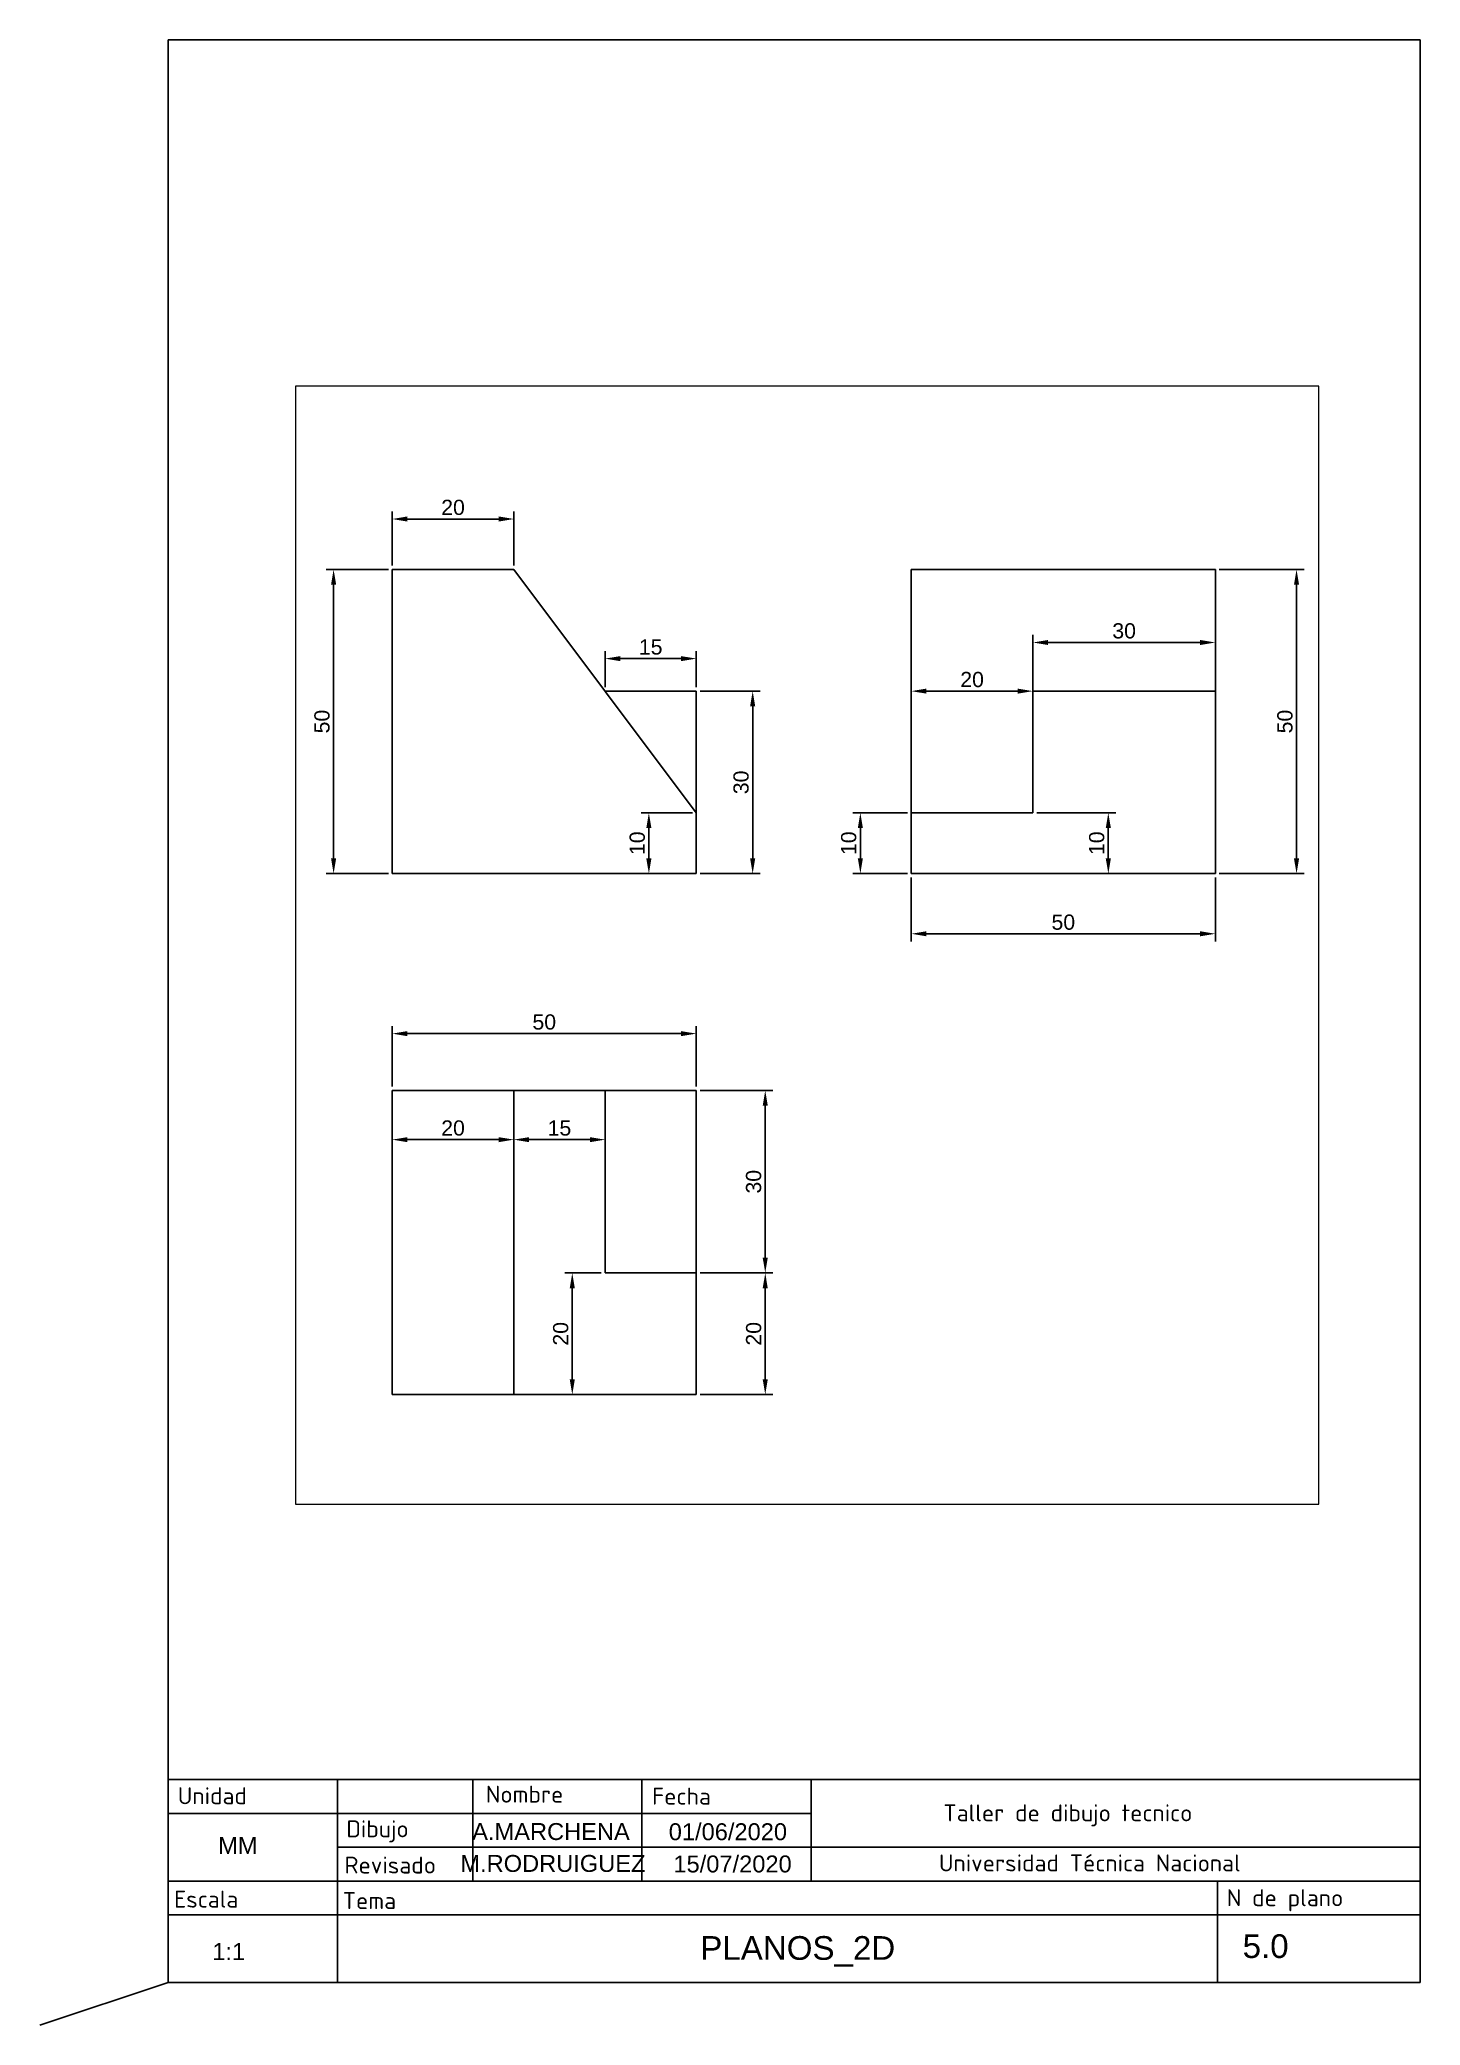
# Paper-space layout 'Presentación2' of a CAD drawing. Header units: millimetres. Extents: x -1 to 203, y -1 to 293.
# The model-space entities are those that its viewports show. They can reach past a viewport. Long polylines and large blocks are cut down to what shows.
import ezdxf
from ezdxf.enums import TextEntityAlignment as Align

# ---------------------------------------------------------------- set-up
doc = ezdxf.new("R2010")
doc.units = ezdxf.units.MM
for name, color, linetype in [('CajetinAtributos', 14, 'Continuous'), ('CajetinLine', 150, 'Continuous'), ('CajetinTexto', 18, 'Continuous'), ('Cotas', 5, 'Continuous')]:
    doc.layers.add(name, color=color, linetype=linetype)
doc.styles.get("Standard").update_dxf_attribs({"font": 'arial.ttf'})
doc.dimstyles.new('ISO-25', dxfattribs={"dimtxt": 2.5, "dimasz": 2.5, "dimexe": 1.25, "dimexo": 0.625, "dimtad": 1, "dimtxsty": 'Standard', "dimcen": 2.5, "dimadec": 0, "dimazin": 0, "dimtfac": 1, "dimtmove": 0, "dimatfit": 3, "dimfxl": 1, "dimarcsym": 0})

# ---------------------------------------------------------------- blocks, each defined once
blk = doc.blocks.new('*D1')
at = {"layer": 'Cotas', "color": 0, "lineweight": -2, "transparency": 16777216}
for p, q in [((2108.13, 2135.89), (2118.02, 2135.89)), ((2116.77, 2133.39), (2116.77, 2108.39)), ((2108.13, 2105.89), (2118.02, 2105.89))]:
    blk.add_line(p, q, dxfattribs=at)
at = {"layer": 'Cotas', "color": 0, "transparency": 16777216}
for points in [[(2116.35, 2133.39), (2117.19, 2133.39), (2116.77, 2135.89)], [(2116.35, 2108.39), (2117.19, 2108.39), (2116.77, 2105.89)]]:
    blk.add_solid(points, dxfattribs=at)
at = {"layer": 'Defpoints', "color": 0, "transparency": 16777216}
for p in [(2107.5, 2135.89), (2107.5, 2105.89), (2116.77, 2105.89)]:
    blk.add_point(p, dxfattribs=at)
at = {"layer": 'Cotas', "color": 0, "transparency": 16777216, "insert": (2114.87, 2120.89), "char_height": 2.5, "attachment_point": 5, "rotation": 90}
blk.add_mtext('30', dxfattribs=at)
blk = doc.blocks.new('*D2')
at = {"layer": 'Cotas', "color": 0, "lineweight": -2, "transparency": 16777216}
for p, q in [((2142.23, 2115.89), (2133.23, 2115.89)), ((2134.48, 2113.39), (2134.48, 2108.39)), ((2142.23, 2105.89), (2133.23, 2105.89))]:
    blk.add_line(p, q, dxfattribs=at)
at = {"layer": 'Cotas', "color": 0, "transparency": 16777216}
for points in [[(2134.06, 2113.39), (2134.89, 2113.39), (2134.48, 2115.89)], [(2134.06, 2108.39), (2134.89, 2108.39), (2134.48, 2105.89)]]:
    blk.add_solid(points, dxfattribs=at)
at = {"layer": 'Defpoints', "color": 0, "transparency": 16777216}
for p in [(2142.85, 2115.89), (2134.48, 2105.89), (2142.85, 2105.89)]:
    blk.add_point(p, dxfattribs=at)
at = {"layer": 'Cotas', "color": 0, "transparency": 16777216, "insert": (2132.57, 2110.89), "char_height": 2.5, "attachment_point": 5, "rotation": 90}
blk.add_mtext('10', dxfattribs=at)
blk = doc.blocks.new('*D3')
at = {"layer": 'Cotas', "color": 0, "lineweight": -2, "transparency": 16777216}
for p, q in [((2106.88, 2115.89), (2098.45, 2115.89)), ((2099.7, 2113.39), (2099.7, 2108.39)), ((2106.88, 2105.89), (2098.45, 2105.89))]:
    blk.add_line(p, q, dxfattribs=at)
at = {"layer": 'Cotas', "color": 0, "transparency": 16777216}
for points in [[(2099.28, 2113.39), (2100.12, 2113.39), (2099.7, 2115.89)], [(2099.28, 2108.39), (2100.12, 2108.39), (2099.7, 2105.89)]]:
    blk.add_solid(points, dxfattribs=at)
at = {"layer": 'Defpoints', "color": 0, "transparency": 16777216}
for p in [(2107.5, 2115.89), (2099.7, 2105.89), (2107.5, 2105.89)]:
    blk.add_point(p, dxfattribs=at)
at = {"layer": 'Cotas', "color": 0, "transparency": 16777216, "insert": (2097.8, 2110.89), "char_height": 2.5, "attachment_point": 5, "rotation": 90}
blk.add_mtext('10', dxfattribs=at)
blk = doc.blocks.new('*D4')
at = {"layer": 'Cotas', "color": 0, "lineweight": -2, "transparency": 16777216}
for p, q in [((2056.88, 2155.89), (2046.61, 2155.89)), ((2047.86, 2153.39), (2047.86, 2108.39)), ((2056.88, 2105.89), (2046.61, 2105.89))]:
    blk.add_line(p, q, dxfattribs=at)
at = {"layer": 'Cotas', "color": 0, "transparency": 16777216}
for points in [[(2047.44, 2153.39), (2048.28, 2153.39), (2047.86, 2155.89)], [(2047.44, 2108.39), (2048.28, 2108.39), (2047.86, 2105.89)]]:
    blk.add_solid(points, dxfattribs=at)
at = {"layer": 'Defpoints', "color": 0, "transparency": 16777216}
for p in [(2057.5, 2155.89), (2047.86, 2105.89), (2057.5, 2105.89)]:
    blk.add_point(p, dxfattribs=at)
at = {"layer": 'Cotas', "color": 0, "transparency": 16777216, "insert": (2045.96, 2130.89), "char_height": 2.5, "attachment_point": 5, "rotation": 90}
blk.add_mtext('50', dxfattribs=at)
blk = doc.blocks.new('*D5')
at = {"layer": 'Cotas', "color": 0, "lineweight": -2, "transparency": 16777216}
for p, q in [((2057.5, 2156.52), (2057.5, 2165.44)), ((2075, 2164.19), (2060, 2164.19)), ((2077.5, 2156.52), (2077.5, 2165.44))]:
    blk.add_line(p, q, dxfattribs=at)
at = {"layer": 'Cotas', "color": 0, "transparency": 16777216}
for points in [[(2060, 2164.61), (2060, 2163.77), (2057.5, 2164.19)], [(2075, 2164.61), (2075, 2163.77), (2077.5, 2164.19)]]:
    blk.add_solid(points, dxfattribs=at)
at = {"layer": 'Defpoints', "color": 0, "transparency": 16777216}
for p in [(2057.5, 2164.19), (2057.5, 2155.89), (2077.5, 2155.89)]:
    blk.add_point(p, dxfattribs=at)
at = {"layer": 'Cotas', "color": 0, "transparency": 16777216, "insert": (2067.5, 2166.09), "char_height": 2.5, "attachment_point": 5}
blk.add_mtext('20', dxfattribs=at)
blk = doc.blocks.new('*D6')
at = {"layer": 'Cotas', "color": 0, "lineweight": -2, "transparency": 16777216}
for p, q in [((2092.5, 2136.52), (2092.5, 2142.49)), ((2107.5, 2136.52), (2107.5, 2142.49)), ((2095, 2141.24), (2105, 2141.24))]:
    blk.add_line(p, q, dxfattribs=at)
at = {"layer": 'Cotas', "color": 0, "transparency": 16777216}
for points in [[(2095, 2141.65), (2095, 2140.82), (2092.5, 2141.24)], [(2105, 2141.65), (2105, 2140.82), (2107.5, 2141.24)]]:
    blk.add_solid(points, dxfattribs=at)
at = {"layer": 'Defpoints', "color": 0, "transparency": 16777216}
for p in [(2107.5, 2141.24), (2092.5, 2135.89), (2107.5, 2135.89)]:
    blk.add_point(p, dxfattribs=at)
at = {"layer": 'Cotas', "color": 0, "transparency": 16777216, "insert": (2100, 2143.14), "char_height": 2.5, "attachment_point": 5}
blk.add_mtext('15', dxfattribs=at)
blk = doc.blocks.new('*D7')
at = {"layer": 'Cotas', "color": 0, "lineweight": -2, "transparency": 16777216}
for p, q in [((2142.85, 2116.52), (2142.85, 2137.14)), ((2145.35, 2135.89), (2160.35, 2135.89)), ((2162.85, 2116.52), (2162.85, 2137.14))]:
    blk.add_line(p, q, dxfattribs=at)
at = {"layer": 'Cotas', "color": 0, "transparency": 16777216}
for points in [[(2145.35, 2136.31), (2145.35, 2135.48), (2142.85, 2135.89)], [(2160.35, 2136.31), (2160.35, 2135.48), (2162.85, 2135.89)]]:
    blk.add_solid(points, dxfattribs=at)
at = {"layer": 'Defpoints', "color": 0, "transparency": 16777216}
for p in [(2162.85, 2135.89), (2142.85, 2115.89), (2162.85, 2115.89)]:
    blk.add_point(p, dxfattribs=at)
at = {"layer": 'Cotas', "color": 0, "transparency": 16777216, "insert": (2152.85, 2137.79), "char_height": 2.5, "attachment_point": 5}
blk.add_mtext('20', dxfattribs=at)
blk = doc.blocks.new('*D8')
at = {"layer": 'Cotas', "color": 0, "lineweight": -2, "transparency": 16777216}
for p, q in [((2162.85, 2136.52), (2162.85, 2145.14)), ((2192.85, 2136.52), (2192.85, 2145.14)), ((2165.35, 2143.89), (2190.35, 2143.89))]:
    blk.add_line(p, q, dxfattribs=at)
at = {"layer": 'Cotas', "color": 0, "transparency": 16777216}
for points in [[(2165.35, 2144.3), (2165.35, 2143.47), (2162.85, 2143.89)], [(2190.35, 2144.3), (2190.35, 2143.47), (2192.85, 2143.89)]]:
    blk.add_solid(points, dxfattribs=at)
at = {"layer": 'Defpoints', "color": 0, "transparency": 16777216}
for p in [(2192.85, 2143.89), (2162.85, 2135.89), (2192.85, 2135.89)]:
    blk.add_point(p, dxfattribs=at)
at = {"layer": 'Cotas', "color": 0, "transparency": 16777216, "insert": (2177.85, 2145.79), "char_height": 2.5, "attachment_point": 5}
blk.add_mtext('30', dxfattribs=at)
blk = doc.blocks.new('*D9')
at = {"layer": 'Cotas', "color": 0, "lineweight": -2, "transparency": 16777216}
for p, q in [((2193.48, 2155.89), (2207.45, 2155.89)), ((2206.2, 2153.39), (2206.2, 2108.39)), ((2193.48, 2105.89), (2207.45, 2105.89))]:
    blk.add_line(p, q, dxfattribs=at)
at = {"layer": 'Cotas', "color": 0, "transparency": 16777216}
for points in [[(2205.78, 2153.39), (2206.62, 2153.39), (2206.2, 2155.89)], [(2205.78, 2108.39), (2206.62, 2108.39), (2206.2, 2105.89)]]:
    blk.add_solid(points, dxfattribs=at)
at = {"layer": 'Defpoints', "color": 0, "transparency": 16777216}
for p in [(2192.85, 2155.89), (2192.85, 2105.89), (2206.2, 2105.89)]:
    blk.add_point(p, dxfattribs=at)
at = {"layer": 'Cotas', "color": 0, "transparency": 16777216, "insert": (2204.3, 2130.89), "char_height": 2.5, "attachment_point": 5, "rotation": 90}
blk.add_mtext('50', dxfattribs=at)
blk = doc.blocks.new('*D10')
at = {"layer": 'Cotas', "color": 0, "lineweight": -2, "transparency": 16777216}
for p, q in [((2142.85, 2105.27), (2142.85, 2094.75)), ((2192.85, 2105.27), (2192.85, 2094.75)), ((2145.35, 2096), (2190.35, 2096))]:
    blk.add_line(p, q, dxfattribs=at)
at = {"layer": 'Cotas', "color": 0, "transparency": 16777216}
for points in [[(2145.35, 2096.42), (2145.35, 2095.59), (2142.85, 2096)], [(2190.35, 2096.42), (2190.35, 2095.59), (2192.85, 2096)]]:
    blk.add_solid(points, dxfattribs=at)
at = {"layer": 'Defpoints', "color": 0, "transparency": 16777216}
for p in [(2142.85, 2105.89), (2192.85, 2105.89), (2192.85, 2096)]:
    blk.add_point(p, dxfattribs=at)
at = {"layer": 'Cotas', "color": 0, "transparency": 16777216, "insert": (2167.85, 2097.9), "char_height": 2.5, "attachment_point": 5}
blk.add_mtext('50', dxfattribs=at)
blk = doc.blocks.new('*D11')
at = {"layer": 'Cotas', "color": 0, "lineweight": -2, "transparency": 16777216}
for p, q in [((2163.48, 2115.89), (2176.5, 2115.89)), ((2175.25, 2113.39), (2175.25, 2108.39)), ((2163.48, 2105.89), (2176.5, 2105.89))]:
    blk.add_line(p, q, dxfattribs=at)
at = {"layer": 'Cotas', "color": 0, "transparency": 16777216}
for points in [[(2174.83, 2113.39), (2175.67, 2113.39), (2175.25, 2115.89)], [(2174.83, 2108.39), (2175.67, 2108.39), (2175.25, 2105.89)]]:
    blk.add_solid(points, dxfattribs=at)
at = {"layer": 'Defpoints', "color": 0, "transparency": 16777216}
for p in [(2162.85, 2115.89), (2162.85, 2105.89), (2175.25, 2105.89)]:
    blk.add_point(p, dxfattribs=at)
at = {"layer": 'Cotas', "color": 0, "transparency": 16777216, "insert": (2173.35, 2110.89), "char_height": 2.5, "attachment_point": 5, "rotation": 90}
blk.add_mtext('10', dxfattribs=at)
blk = doc.blocks.new('*D12')
at = {"layer": 'Cotas', "color": 0, "lineweight": -2, "transparency": 16777216}
for p, q in [((2108.13, 2040.24), (2120.09, 2040.24)), ((2118.84, 2037.74), (2118.84, 2022.74)), ((2108.13, 2020.24), (2120.09, 2020.24))]:
    blk.add_line(p, q, dxfattribs=at)
at = {"layer": 'Cotas', "color": 0, "transparency": 16777216}
for points in [[(2118.42, 2037.74), (2119.25, 2037.74), (2118.84, 2040.24)], [(2118.42, 2022.74), (2119.25, 2022.74), (2118.84, 2020.24)]]:
    blk.add_solid(points, dxfattribs=at)
at = {"layer": 'Defpoints', "color": 0, "transparency": 16777216}
for p in [(2107.5, 2040.24), (2107.5, 2020.24), (2118.84, 2020.24)]:
    blk.add_point(p, dxfattribs=at)
at = {"layer": 'Cotas', "color": 0, "transparency": 16777216, "insert": (2116.94, 2030.24), "char_height": 2.5, "attachment_point": 5, "rotation": 90}
blk.add_mtext('20', dxfattribs=at)
blk = doc.blocks.new('*D13')
at = {"layer": 'Cotas', "color": 0, "lineweight": -2, "transparency": 16777216}
for p, q in [((2108.13, 2070.24), (2120.09, 2070.24)), ((2118.84, 2042.74), (2118.84, 2067.74)), ((2108.13, 2040.24), (2120.09, 2040.24))]:
    blk.add_line(p, q, dxfattribs=at)
at = {"layer": 'Cotas', "color": 0, "transparency": 16777216}
for points in [[(2118.42, 2067.74), (2119.25, 2067.74), (2118.84, 2070.24)], [(2118.42, 2042.74), (2119.25, 2042.74), (2118.84, 2040.24)]]:
    blk.add_solid(points, dxfattribs=at)
at = {"layer": 'Defpoints', "color": 0, "transparency": 16777216}
for p in [(2107.5, 2070.24), (2118.84, 2070.24), (2107.5, 2040.24)]:
    blk.add_point(p, dxfattribs=at)
at = {"layer": 'Cotas', "color": 0, "transparency": 16777216, "insert": (2116.93, 2055.24), "char_height": 2.5, "attachment_point": 5, "rotation": 90}
blk.add_mtext('30', dxfattribs=at)
blk = doc.blocks.new('*D14')
at = {"layer": 'Cotas', "color": 0, "lineweight": -2, "transparency": 16777216}
for p, q in [((2057.5, 2070.87), (2057.5, 2080.84)), ((2060, 2079.59), (2105, 2079.59)), ((2107.5, 2070.87), (2107.5, 2080.84))]:
    blk.add_line(p, q, dxfattribs=at)
at = {"layer": 'Cotas', "color": 0, "transparency": 16777216}
for points in [[(2060, 2080), (2060, 2079.17), (2057.5, 2079.59)], [(2105, 2080), (2105, 2079.17), (2107.5, 2079.59)]]:
    blk.add_solid(points, dxfattribs=at)
at = {"layer": 'Defpoints', "color": 0, "transparency": 16777216}
for p in [(2107.5, 2079.59), (2057.5, 2070.24), (2107.5, 2070.24)]:
    blk.add_point(p, dxfattribs=at)
at = {"layer": 'Cotas', "color": 0, "transparency": 16777216, "insert": (2082.5, 2081.49), "char_height": 2.5, "attachment_point": 5}
blk.add_mtext('50', dxfattribs=at)
blk = doc.blocks.new('*D15')
at = {"layer": 'Cotas', "color": 0, "lineweight": -2, "transparency": 16777216}
for p, q in [((2057.5, 2069.62), (2057.5, 2060.91)), ((2077.5, 2069.62), (2077.5, 2060.91)), ((2075, 2062.16), (2060, 2062.16))]:
    blk.add_line(p, q, dxfattribs=at)
at = {"layer": 'Cotas', "color": 0, "transparency": 16777216}
for points in [[(2060, 2062.57), (2060, 2061.74), (2057.5, 2062.16)], [(2075, 2062.57), (2075, 2061.74), (2077.5, 2062.16)]]:
    blk.add_solid(points, dxfattribs=at)
at = {"layer": 'Defpoints', "color": 0, "transparency": 16777216}
for p in [(2057.5, 2070.24), (2077.5, 2070.24), (2057.5, 2062.16)]:
    blk.add_point(p, dxfattribs=at)
at = {"layer": 'Cotas', "color": 0, "transparency": 16777216, "insert": (2067.5, 2064.06), "char_height": 2.5, "attachment_point": 5}
blk.add_mtext('20', dxfattribs=at)
blk = doc.blocks.new('*D16')
at = {"layer": 'Cotas', "color": 0, "lineweight": -2, "transparency": 16777216}
for p, q in [((2077.5, 2069.62), (2077.5, 2060.91)), ((2092.5, 2069.62), (2092.5, 2060.91)), ((2080, 2062.16), (2090, 2062.16))]:
    blk.add_line(p, q, dxfattribs=at)
at = {"layer": 'Cotas', "color": 0, "transparency": 16777216}
for points in [[(2080, 2062.57), (2080, 2061.74), (2077.5, 2062.16)], [(2090, 2062.57), (2090, 2061.74), (2092.5, 2062.16)]]:
    blk.add_solid(points, dxfattribs=at)
at = {"layer": 'Defpoints', "color": 0, "transparency": 16777216}
for p in [(2077.5, 2070.24), (2092.5, 2070.24), (2092.5, 2062.16)]:
    blk.add_point(p, dxfattribs=at)
at = {"layer": 'Cotas', "color": 0, "transparency": 16777216, "insert": (2085, 2064.06), "char_height": 2.5, "attachment_point": 5}
blk.add_mtext('15', dxfattribs=at)
blk = doc.blocks.new('*D17')
at = {"layer": 'Cotas', "color": 0, "lineweight": -2, "transparency": 16777216}
for p, q in [((2091.88, 2040.24), (2085.86, 2040.24)), ((2087.11, 2037.74), (2087.11, 2022.74)), ((2091.88, 2020.24), (2085.86, 2020.24))]:
    blk.add_line(p, q, dxfattribs=at)
at = {"layer": 'Cotas', "color": 0, "transparency": 16777216}
for points in [[(2086.69, 2037.74), (2087.52, 2037.74), (2087.11, 2040.24)], [(2086.69, 2022.74), (2087.52, 2022.74), (2087.11, 2020.24)]]:
    blk.add_solid(points, dxfattribs=at)
at = {"layer": 'Defpoints', "color": 0, "transparency": 16777216}
for p in [(2092.5, 2040.24), (2087.11, 2020.24), (2092.5, 2020.24)]:
    blk.add_point(p, dxfattribs=at)
at = {"layer": 'Cotas', "color": 0, "transparency": 16777216, "insert": (2085.21, 2030.24), "char_height": 2.5, "attachment_point": 5, "rotation": 90}
blk.add_mtext('20', dxfattribs=at)

msp = doc.modelspace()

# ---------------------------------------------------------------- linework, layer by layer
for p, q in [((2057.504, 2105.893), (2057.504, 2155.893)), ((2057.504, 2155.893), (2077.504, 2155.893)), ((2077.504, 2155.893), (2107.504, 2115.893)), ((2192.853, 2155.893), (2142.853, 2155.893)), ((2142.853, 2155.893), (2142.853, 2105.893)), ((2192.853, 2105.893), (2192.853, 2155.893)), ((2107.504, 2135.893), (2092.504, 2135.893)), ((2107.504, 2115.893), (2107.504, 2135.893)), ((2162.853, 2115.893), (2162.853, 2135.893)), ((2162.853, 2135.893), (2192.853, 2135.893)), ((2107.504, 2105.893), (2107.504, 2115.893)), ((2142.853, 2105.893), (2142.853, 2115.893)), ((2142.853, 2115.893), (2162.853, 2115.893)), ((2057.504, 2105.893), (2107.504, 2105.893)), ((2142.853, 2105.893), (2192.853, 2105.893)), ((2107.504, 2070.244), (2057.504, 2070.244)), ((2057.504, 2070.244), (2057.504, 2020.244)), ((2057.504, 2070.244), (2077.504, 2070.244)), ((2077.504, 2070.244), (2077.504, 2020.244)), ((2077.504, 2070.244), (2092.504, 2070.244)), ((2092.504, 2070.244), (2092.504, 2040.244)), ((2107.504, 2020.244), (2107.504, 2070.244)), ((2092.504, 2040.244), (2107.504, 2040.244)), ((2057.504, 2020.244), (2107.504, 2020.244))]:
    msp.add_line(p, q)

# ---------------------------------------------------------------- dimensions: what is measured, and where the dimension line sits
at = {"layer": 'Cotas'}
for base, p1, p2, picture, middle in [((2057.504, 2164.191), (2077.504, 2155.893), (2057.504, 2155.893), '*D5', (2067.504, 2166.093)), ((2107.504, 2141.238), (2092.504, 2135.893), (2107.504, 2135.893), '*D6', (2100.004, 2143.139)), ((2192.853, 2143.888), (2162.853, 2135.893), (2192.853, 2135.893), '*D8', (2177.853, 2145.79)), ((2162.853, 2135.893), (2142.853, 2115.893), (2162.853, 2115.893), '*D7', (2152.853, 2137.794)), ((2192.853, 2096.002), (2142.853, 2105.893), (2192.853, 2105.893), '*D10', (2167.853, 2097.904)), ((2107.504, 2079.588), (2057.504, 2070.244), (2107.504, 2070.244), '*D14', (2082.504, 2081.489)), ((2057.504, 2062.157), (2077.504, 2070.244), (2057.504, 2070.244), '*D15', (2067.504, 2064.058)), ((2092.504, 2062.157), (2077.504, 2070.244), (2092.504, 2070.244), '*D16', (2085.004, 2064.058))]:
    dim = msp.add_linear_dim(base=base, p1=p1, p2=p2, dimstyle='ISO-25', dxfattribs=at)
    dim.commit()
    dim.dimension.update_dxf_attribs({"geometry": picture, "text_midpoint": middle})
for base, p1, p2, picture, middle in [((2047.86, 2105.893), (2057.504, 2155.893), (2057.504, 2105.893), '*D4', (2045.959, 2130.893)), ((2206.199, 2105.893), (2192.853, 2155.893), (2192.853, 2105.893), '*D9', (2204.298, 2130.893)), ((2116.768, 2105.893), (2107.504, 2135.893), (2107.504, 2105.893), '*D1', (2114.866, 2120.893)), ((2099.699, 2105.893), (2107.504, 2115.893), (2107.504, 2105.893), '*D3', (2097.798, 2110.893)), ((2134.476, 2105.893), (2142.853, 2115.893), (2142.853, 2105.893), '*D2', (2132.574, 2110.893)), ((2175.251, 2105.893), (2162.853, 2115.893), (2162.853, 2105.893), '*D11', (2173.35, 2110.893)), ((2118.837, 2070.244), (2107.504, 2040.244), (2107.504, 2070.244), '*D13', (2116.934, 2055.244)), ((2087.107, 2020.244), (2092.504, 2040.244), (2092.504, 2020.244), '*D17', (2085.205, 2030.244)), ((2118.837, 2020.244), (2107.504, 2040.244), (2107.504, 2020.244), '*D12', (2116.935, 2030.244))]:
    dim = msp.add_linear_dim(base=base, p1=p1, p2=p2, angle=90, dimstyle='ISO-25', dxfattribs=at)
    dim.commit()
    dim.dimension.update_dxf_attribs({"geometry": picture, "text_midpoint": middle})

psp = doc.layouts.new('Presentación2')

# ---------------------------------------------------------------- linework, layer by layer
at = {"color": 150}
for p, q in [((48.2, 35.51), (18.2, 35.51)), ((18.2, 35.51), (18.2, 5.51)), ((43.2, 35.51), (43.2, 5.51)), ((198.2, 35.51), (48.2, 35.51)), ((63.2, 35.51), (63.2, 20.51)), ((88.2, 35.51), (88.2, 20.51)), ((113.2, 35.51), (113.2, 20.51)), ((48.2, 30.51), (18.2, 30.51)), ((113.2, 30.51), (48.2, 30.51)), ((48.2, 25.51), (43.2, 25.51)), ((198.2, 25.51), (48.2, 25.51)), ((48.2, 20.51), (18.2, 20.51)), ((198.2, 20.51), (48.2, 20.51)), ((48.2, 15.51), (18.2, 15.51)), ((198.2, 15.51), (48.2, 15.51))]:
    psp.add_line(p, q, dxfattribs=at)
at = {"layer": 'CajetinLine'}
for p, q in [((203.2, 35.51), (198.2, 35.51)), ((203.2, 25.51), (203.2, 35.51)), ((203.2, 25.51), (198.2, 25.51)), ((203.2, 5.51), (203.2, 25.51)), ((173.24, 5.51), (173.24, 20.51)), ((198.2, 20.51), (203.2, 20.51)), ((198.2, 15.51), (203.2, 15.51)), ((18.2, 5.51), (203.2, 5.51))]:
    psp.add_line(p, q, dxfattribs=at)
at = {"layer": 'Cotas'}
for p, q in [((203.2, 292.51), (18.2, 292.51)), ((18.2, 292.51), (18.2, 5.51)), ((203.2, 5.51), (203.2, 292.51)), ((-0.78, -0.79), (18.2, 5.51)), ((18.2, 5.51), (203.2, 5.51))]:
    psp.add_line(p, q, dxfattribs=at)

# ---------------------------------------------------------------- texts
at = {"layer": 'CajetinAtributos'}
for tag, p, s, height in [('MM', (25.58, 24.51), 'mm', 2.5), ('01/06/2020', (92.16, 26.55), '', 2.5), ('15/07/2020', (92.85, 21.79), '', 2.5), ('PLANOS_2D', (96.82, 8.88), 'Planos 2D', 3.5), ('5.0', (176.95, 9.15), '', 3.5), ('1:1', (24.71, 8.85), '1:1', 2.5)]:
    psp.add_attdef(tag, p, s, height=height, dxfattribs=at)
for tag, text, p in [('A.MARCHENA', 'A.Marchena.M', (74.76, 27.83)), ('M.RODRUIGUEZ', 'M.Rodruiguez.C', (75.05, 23.12))]:
    psp.add_attdef(tag, text=text, height=2.5, dxfattribs=at).set_placement(p, align=Align.MIDDLE_CENTER)
at = {"layer": 'CajetinTexto', "char_height": 2.5}
for s, width, heights, insert, attachment_point in [('{\\fISOCPEUR|b0|i0|c0|p34;Unidad}', 25, [0], (19.62, 33.11), 4), ('{\\fISOCPEUR|b0|i0|c0|p34;Nombre}', 25, [0], (65.13, 33.34), 4), ('{\\fISOCPEUR|b0|i0|c0|p34;Fecha}', 25, [0], (89.69, 33.05), 4), ('{\\fISOCPEUR|b0|i0|c0|p34;Dibujo}', 25, [0], (44.52, 27.85), 4), ('{\\fISOCPEUR|b0|i0|c0|p34;Taller de dibujo tecnico}', 69.5267, [5.81], (151.13, 30.21), 5), ('{\\fISOCPEUR|b0|i0|c0|p34;Revisado}', 25, [0], (44.26, 22.88), 4), ('{\\fISOCPEUR|b0|i0|c0|p34;Universidad Técnica Nacional}', 69.5267, [5.81], (154.37, 23.19), 5), ('{\\fISOCPEUR|b0|i0|c0|p34;Escala}', 25, [0], (19.07, 17.84), 4), ('{\\fISOCPEUR|b0|i0|c0|p34;Tema}', 25, [0], (43.98, 17.63), 4), ('{\\fISOCPEUR|b0|i0|c0|p34;N de plano}', 28.8537, [0], (174.61, 17.67), 4)]:
    psp.add_mtext_dynamic_manual_height_columns(s, width=width, gutter_width=12.5, heights=heights, dxfattribs=dict(at, insert=insert, attachment_point=attachment_point))

# ---------------------------------------------------------------- viewports
at = {"layer": 'Cotas'}
psp.add_viewport(center=(112.62, 158.76), size=(151.2, 165.14), view_center_point=(2125.74, 2094.132), view_height=183.7896, dxfattribs=at)

doc.saveas('drawing.dxf')
